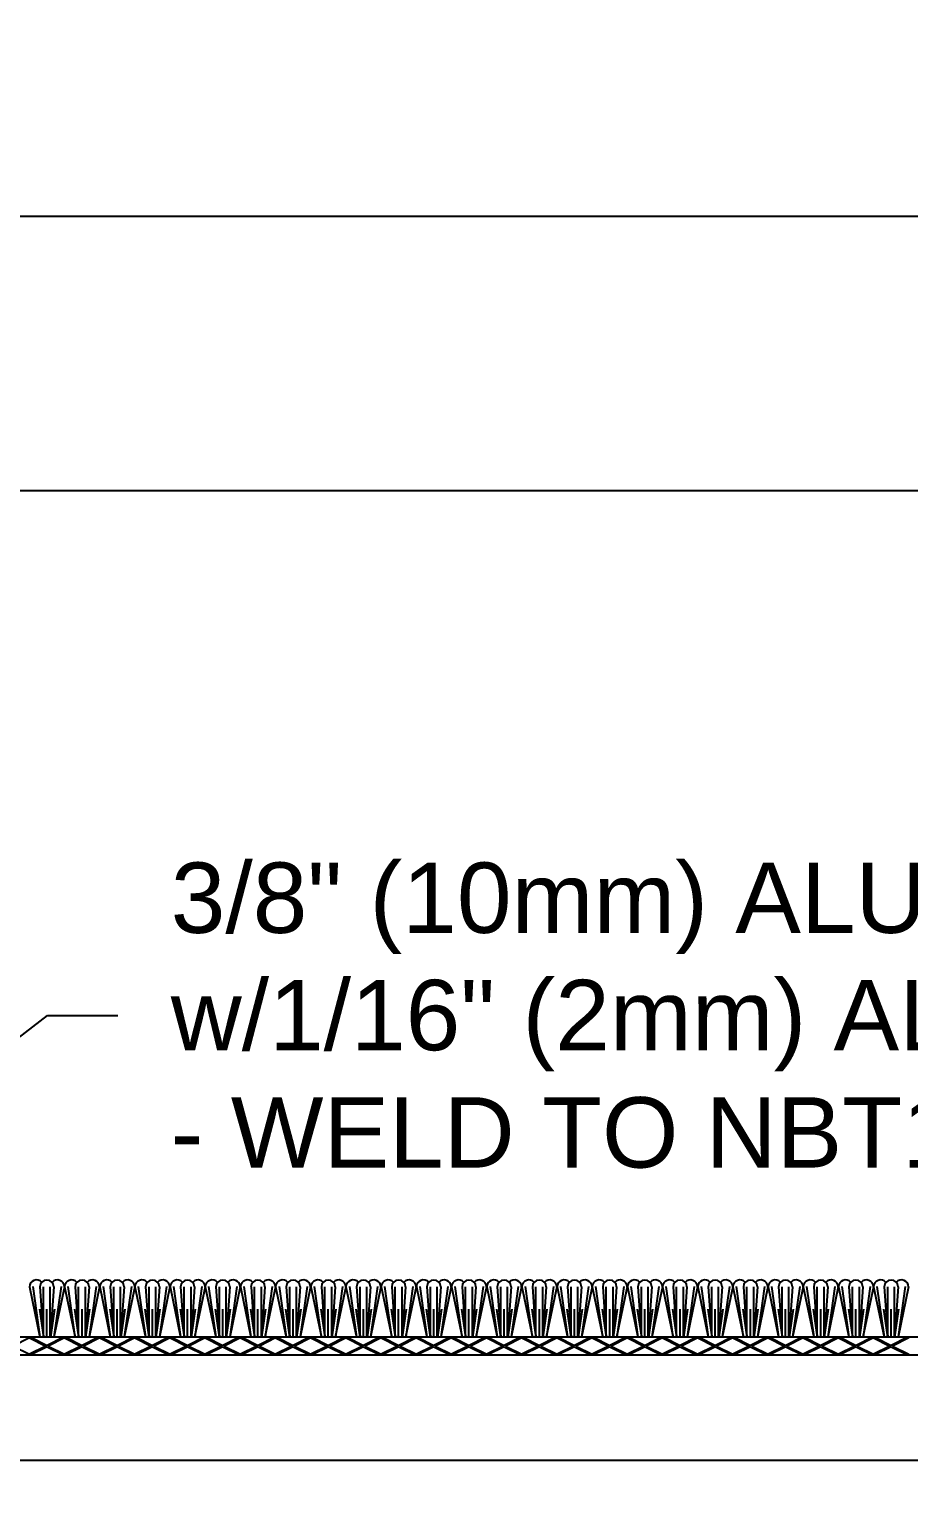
# Model space of a CAD drawing. Header units: inches. Extents: x -6.4 to 63.4, y -1.5 to 12.
# Drawn here: x 2.85 to 5.98, y 3.8 to 9.01 of the extents above; entities that cross this region are included whole.
import ezdxf

# ---------------------------------------------------------------- set-up
doc = ezdxf.new("R2010")
doc.units = ezdxf.units.IN
doc.header["$MEASUREMENT"] = 0
for name, color, linetype in [('Conditions', 1, 'Continuous'), ('Dimensions', 3, 'Continuous'), ('Metals', 7, 'Continuous'), ('Text', 2, 'Continuous')]:
    doc.layers.add(name, color=color, linetype=linetype)
doc.styles.add('ARIAL', font='arial.ttf')
doc.dimstyles.new('Arial', dxfattribs={"dimtxt": 0.25, "dimasz": 0.25, "dimexe": 0.25, "dimexo": 0.25, "dimgap": 0.25, "dimtad": 0, "dimtih": 1, "dimtoh": 1, "dimdec": 4, "dimzin": 0, "dimdsep": 46, "dimlunit": 4, "dimtxsty": 'ARIAL', "dimcen": 0.25, "dimadec": 0, "dimazin": 0, "dimtfac": 1, "dimtdec": 4, "dimtofl": 0, "dimtmove": 0, "dimatfit": 3, "dimfxl": 0, "dimfrac": 2, "dimtolj": 1, "dimtzin": 0, "dimarcsym": 0})

# ---------------------------------------------------------------- blocks, each defined once
blk = doc.blocks.new('*D14')
at = {"layer": 'Defpoints', "color": 0}
for p in [(25.4536, 9.4565), (-1.7458, 4.4823), (25.4536, 4.4823)]:
    blk.add_point(p, dxfattribs=at)
at = {"layer": 'Dimensions', "color": 0, "lineweight": -2}
for p, q in [((-1.7458, 4.7323), (-1.7458, 9.7065)), ((25.4536, 4.7323), (25.4536, 9.7065)), ((-1.4958, 9.4565), (10.9417, 9.4565)), ((25.2036, 9.4565), (12.8873, 9.4565))]:
    blk.add_line(p, q, dxfattribs=at)
at = {"layer": 'Dimensions', "color": 0}
for points in [[(-1.4958, 9.4981), (-1.4958, 9.4148), (-1.7458, 9.4565)], [(25.2036, 9.4981), (25.2036, 9.4148), (25.4536, 9.4565)]]:
    blk.add_solid(points, dxfattribs=at)
at = {"layer": 'Dimensions', "color": 0, "insert": (11.9145, 9.4565), "char_height": 0.25, "attachment_point": 5, "style": 'ARIAL'}
blk.add_mtext('\\A1;2\'-3 3/16"\\P [691mm]', dxfattribs=at)
blk = doc.blocks.new('*D18')
at = {"layer": 'Defpoints', "color": 0}
for p in [(-0.9999, 8.3494), (-0.9999, 4.4773), (24.7077, 4.4773)]:
    blk.add_point(p, dxfattribs=at)
at = {"layer": 'Dimensions', "color": 0, "lineweight": -2}
for p, q in [((-0.9999, 4.7273), (-0.9999, 8.5994)), ((24.7077, 4.7273), (24.7077, 8.5994)), ((-0.7499, 8.3494), (10.8021, 8.3494)), ((24.4577, 8.3494), (12.942, 8.3494))]:
    blk.add_line(p, q, dxfattribs=at)
at = {"layer": 'Dimensions', "color": 0}
for points in [[(-0.7499, 8.391), (-0.7499, 8.3077), (-0.9999, 8.3494)], [(24.4577, 8.391), (24.4577, 8.3077), (24.7077, 8.3494)]]:
    blk.add_solid(points, dxfattribs=at)
at = {"layer": 'Dimensions', "color": 0, "insert": (11.872, 8.3494), "char_height": 0.25, "attachment_point": 5, "style": 'ARIAL'}
blk.add_mtext('\\A1;2\'-1 11/16"\\P [653mm]', dxfattribs=at)
blk = doc.blocks.new('*D21')
at = {"layer": 'Defpoints', "color": 0}
for p in [(23.8539, 7.3752), (-0.1461, 4.4773), (23.8539, 4.4773)]:
    blk.add_point(p, dxfattribs=at)
at = {"layer": 'Dimensions', "color": 0, "lineweight": -2}
for p, q in [((-0.1461, 4.7273), (-0.1461, 7.6252)), ((23.8539, 4.7273), (23.8539, 7.6252)), ((0.1039, 7.3752), (10.9316, 7.3752)), ((23.6039, 7.3752), (12.8646, 7.3752))]:
    blk.add_line(p, q, dxfattribs=at)
at = {"layer": 'Dimensions', "color": 0}
for points in [[(0.1039, 7.4168), (0.1039, 7.3335), (-0.1461, 7.3752)], [(23.6039, 7.4168), (23.6039, 7.3335), (23.8539, 7.3752)]]:
    blk.add_solid(points, dxfattribs=at)
at = {"layer": 'Dimensions', "color": 0, "insert": (11.8981, 7.3752), "char_height": 0.25, "attachment_point": 5, "style": 'ARIAL'}
blk.add_mtext("\\A1;2'\\P [610mm]", dxfattribs=at)
blk = doc.blocks.new('*U35')
for p, q in [((24, 0.0625), (0, 0.0625)), ((3, 0.0603), (2.942, 0.0312)), ((3, 0.0603), (3.058, 0.0312)), ((3.0045, 0.0625), (3.0625, 0.0335)), ((3.1205, 0.0625), (3.0625, 0.0335)), ((3.125, 0.0603), (3.067, 0.0312)), ((3.125, 0.0603), (3.183, 0.0312)), ((3.1295, 0.0625), (3.1875, 0.0335)), ((3.2455, 0.0625), (3.1875, 0.0335)), ((3.25, 0.0603), (3.192, 0.0312)), ((3.25, 0.0603), (3.308, 0.0312)), ((3.2545, 0.0625), (3.3125, 0.0335)), ((3.3705, 0.0625), (3.3125, 0.0335)), ((3.375, 0.0603), (3.317, 0.0312)), ((3.375, 0.0603), (3.433, 0.0312)), ((3.3795, 0.0625), (3.4375, 0.0335)), ((3.4955, 0.0625), (3.4375, 0.0335)), ((3.5, 0.0603), (3.442, 0.0312)), ((3.5, 0.0603), (3.558, 0.0312)), ((3.5045, 0.0625), (3.5625, 0.0335)), ((3.6205, 0.0625), (3.5625, 0.0335)), ((3.625, 0.0603), (3.567, 0.0312)), ((3.625, 0.0603), (3.683, 0.0312)), ((3.6295, 0.0625), (3.6875, 0.0335)), ((3.7455, 0.0625), (3.6875, 0.0335)), ((3.75, 0.0603), (3.692, 0.0312)), ((3.75, 0.0603), (3.808, 0.0312)), ((3.7545, 0.0625), (3.8125, 0.0335)), ((3.8705, 0.0625), (3.8125, 0.0335)), ((3.875, 0.0603), (3.817, 0.0312)), ((3.875, 0.0603), (3.933, 0.0312)), ((3.8795, 0.0625), (3.9375, 0.0335)), ((3.9955, 0.0625), (3.9375, 0.0335)), ((4, 0.0603), (3.942, 0.0312)), ((4, 0.0603), (4.058, 0.0312)), ((4.0045, 0.0625), (4.0625, 0.0335)), ((4.1205, 0.0625), (4.0625, 0.0335)), ((4.125, 0.0603), (4.067, 0.0312)), ((4.125, 0.0603), (4.183, 0.0312)), ((4.1295, 0.0625), (4.1875, 0.0335)), ((4.2455, 0.0625), (4.1875, 0.0335)), ((4.25, 0.0603), (4.192, 0.0312)), ((4.25, 0.0603), (4.308, 0.0312)), ((4.2545, 0.0625), (4.3125, 0.0335)), ((4.3705, 0.0625), (4.3125, 0.0335)), ((4.375, 0.0603), (4.317, 0.0312)), ((4.375, 0.0603), (4.433, 0.0312)), ((4.3795, 0.0625), (4.4375, 0.0335)), ((4.4955, 0.0625), (4.4375, 0.0335)), ((4.5, 0.0603), (4.442, 0.0312)), ((4.5, 0.0603), (4.558, 0.0312)), ((4.5045, 0.0625), (4.5625, 0.0335)), ((4.6205, 0.0625), (4.5625, 0.0335)), ((4.625, 0.0603), (4.567, 0.0312)), ((4.625, 0.0603), (4.683, 0.0312)), ((4.6295, 0.0625), (4.6875, 0.0335)), ((4.7455, 0.0625), (4.6875, 0.0335)), ((4.75, 0.0603), (4.692, 0.0312)), ((4.75, 0.0603), (4.808, 0.0312)), ((4.7545, 0.0625), (4.8125, 0.0335)), ((4.8705, 0.0625), (4.8125, 0.0335)), ((4.875, 0.0603), (4.817, 0.0312)), ((4.875, 0.0603), (4.933, 0.0312)), ((4.8795, 0.0625), (4.9375, 0.0335)), ((4.9955, 0.0625), (4.9375, 0.0335)), ((5, 0.0603), (4.942, 0.0312)), ((5, 0.0603), (5.058, 0.0312)), ((5.0045, 0.0625), (5.0625, 0.0335)), ((5.1205, 0.0625), (5.0625, 0.0335)), ((5.125, 0.0603), (5.067, 0.0312)), ((5.125, 0.0603), (5.183, 0.0312)), ((5.1295, 0.0625), (5.1875, 0.0335)), ((5.2455, 0.0625), (5.1875, 0.0335)), ((5.25, 0.0603), (5.192, 0.0312)), ((5.25, 0.0603), (5.308, 0.0312)), ((5.2545, 0.0625), (5.3125, 0.0335)), ((5.3705, 0.0625), (5.3125, 0.0335)), ((5.375, 0.0603), (5.317, 0.0312)), ((5.375, 0.0603), (5.433, 0.0312)), ((5.3795, 0.0625), (5.4375, 0.0335)), ((5.4955, 0.0625), (5.4375, 0.0335)), ((5.5, 0.0603), (5.442, 0.0312)), ((5.5, 0.0603), (5.558, 0.0312)), ((5.5045, 0.0625), (5.5625, 0.0335)), ((5.6205, 0.0625), (5.5625, 0.0335)), ((5.625, 0.0603), (5.567, 0.0312)), ((5.625, 0.0603), (5.683, 0.0312)), ((5.6295, 0.0625), (5.6875, 0.0335)), ((5.7455, 0.0625), (5.6875, 0.0335)), ((5.75, 0.0603), (5.692, 0.0312)), ((5.75, 0.0603), (5.808, 0.0312)), ((5.7545, 0.0625), (5.8125, 0.0335)), ((5.8705, 0.0625), (5.8125, 0.0335)), ((5.875, 0.0603), (5.817, 0.0312)), ((5.875, 0.0603), (5.933, 0.0312)), ((5.8795, 0.0625), (5.9375, 0.0335)), ((5.9955, 0.0625), (5.9375, 0.0335)), ((6, 0.0603), (5.942, 0.0312)), ((6, 0.0603), (6.058, 0.0312)), ((6.0045, 0.0625), (6.0625, 0.0335)), ((6.1205, 0.0625), (6.0625, 0.0335)), ((6.125, 0.0603), (6.067, 0.0312)), ((0, 0), (24, 0)), ((2.942, 0.0312), (3, 0.0022)), ((3.058, 0.0312), (3, 0.0022)), ((3.0625, 0.029), (3.0045, 0)), ((3.0625, 0.029), (3.1205, 0)), ((3.067, 0.0312), (3.125, 0.0022)), ((3.183, 0.0312), (3.125, 0.0022)), ((3.1875, 0.029), (3.1295, 0)), ((3.1875, 0.029), (3.2455, 0)), ((3.192, 0.0312), (3.25, 0.0022)), ((3.308, 0.0312), (3.25, 0.0022)), ((3.3125, 0.029), (3.2545, 0)), ((3.3125, 0.029), (3.3705, 0)), ((3.317, 0.0312), (3.375, 0.0022)), ((3.433, 0.0312), (3.375, 0.0022)), ((3.4375, 0.029), (3.3795, 0)), ((3.4375, 0.029), (3.4955, 0)), ((3.442, 0.0312), (3.5, 0.0022)), ((3.558, 0.0312), (3.5, 0.0022)), ((3.5625, 0.029), (3.5045, 0)), ((3.5625, 0.029), (3.6205, 0)), ((3.567, 0.0312), (3.625, 0.0022)), ((3.683, 0.0312), (3.625, 0.0022)), ((3.6875, 0.029), (3.6295, 0)), ((3.6875, 0.029), (3.7455, 0)), ((3.692, 0.0312), (3.75, 0.0022)), ((3.808, 0.0312), (3.75, 0.0022)), ((3.8125, 0.029), (3.7545, 0)), ((3.8125, 0.029), (3.8705, 0)), ((3.817, 0.0312), (3.875, 0.0022)), ((3.933, 0.0312), (3.875, 0.0022)), ((3.9375, 0.029), (3.8795, 0)), ((3.9375, 0.029), (3.9955, 0)), ((3.942, 0.0312), (4, 0.0022)), ((4.058, 0.0312), (4, 0.0022)), ((4.0625, 0.029), (4.0045, 0)), ((4.0625, 0.029), (4.1205, 0)), ((4.067, 0.0312), (4.125, 0.0022)), ((4.183, 0.0312), (4.125, 0.0022)), ((4.1875, 0.029), (4.1295, 0)), ((4.1875, 0.029), (4.2455, 0)), ((4.192, 0.0312), (4.25, 0.0022)), ((4.308, 0.0312), (4.25, 0.0022)), ((4.3125, 0.029), (4.2545, 0)), ((4.3125, 0.029), (4.3705, 0)), ((4.317, 0.0312), (4.375, 0.0022)), ((4.433, 0.0312), (4.375, 0.0022)), ((4.4375, 0.029), (4.3795, 0)), ((4.4375, 0.029), (4.4955, 0)), ((4.442, 0.0312), (4.5, 0.0022)), ((4.558, 0.0312), (4.5, 0.0022)), ((4.5625, 0.029), (4.5045, 0)), ((4.5625, 0.029), (4.6205, 0)), ((4.567, 0.0312), (4.625, 0.0022)), ((4.683, 0.0312), (4.625, 0.0022)), ((4.6875, 0.029), (4.6295, 0)), ((4.6875, 0.029), (4.7455, 0)), ((4.692, 0.0312), (4.75, 0.0022)), ((4.808, 0.0312), (4.75, 0.0022)), ((4.8125, 0.029), (4.7545, 0)), ((4.8125, 0.029), (4.8705, 0)), ((4.817, 0.0312), (4.875, 0.0022)), ((4.933, 0.0312), (4.875, 0.0022)), ((4.9375, 0.029), (4.8795, 0)), ((4.9375, 0.029), (4.9955, 0)), ((4.942, 0.0312), (5, 0.0022)), ((5.058, 0.0312), (5, 0.0022)), ((5.0625, 0.029), (5.0045, 0)), ((5.0625, 0.029), (5.1205, 0)), ((5.067, 0.0312), (5.125, 0.0022)), ((5.183, 0.0312), (5.125, 0.0022)), ((5.1875, 0.029), (5.1295, 0)), ((5.1875, 0.029), (5.2455, 0)), ((5.192, 0.0312), (5.25, 0.0022)), ((5.308, 0.0312), (5.25, 0.0022)), ((5.3125, 0.029), (5.2545, 0)), ((5.3125, 0.029), (5.3705, 0)), ((5.317, 0.0312), (5.375, 0.0022)), ((5.433, 0.0312), (5.375, 0.0022)), ((5.4375, 0.029), (5.3795, 0)), ((5.4375, 0.029), (5.4955, 0)), ((5.442, 0.0312), (5.5, 0.0022)), ((5.558, 0.0312), (5.5, 0.0022)), ((5.5625, 0.029), (5.5045, 0)), ((5.5625, 0.029), (5.6205, 0)), ((5.567, 0.0312), (5.625, 0.0022)), ((5.683, 0.0312), (5.625, 0.0022)), ((5.6875, 0.029), (5.6295, 0)), ((5.6875, 0.029), (5.7455, 0)), ((5.692, 0.0312), (5.75, 0.0022)), ((5.808, 0.0312), (5.75, 0.0022)), ((5.8125, 0.029), (5.7545, 0)), ((5.8125, 0.029), (5.8705, 0)), ((5.817, 0.0312), (5.875, 0.0022)), ((5.933, 0.0312), (5.875, 0.0022)), ((5.9375, 0.029), (5.8795, 0)), ((5.9375, 0.029), (5.9955, 0)), ((5.942, 0.0312), (6, 0.0022)), ((6.058, 0.0312), (6, 0.0022)), ((6.0625, 0.029), (6.0045, 0)), ((6.0625, 0.029), (6.1205, 0)), ((6.067, 0.0312), (6.125, 0.0022))]:
    blk.add_line(p, q)
for points in [[(2.9999, 0.2412), (3.0373, 0.0625)], [(3.0119, 0.243), (3.0369, 0.0642)], [(3.0374, 0.2412), (3.0499, 0.0625)], [(3.0499, 0.0625), (3.0499, 0.2412)], [(3.0742, 0.0625), (3.0742, 0.2412)], [(3.0867, 0.2412), (3.0742, 0.0625)], [(3.1242, 0.2412), (3.0868, 0.0625)], [(3.1122, 0.243), (3.0872, 0.0642)], [(3.1249, 0.2412), (3.1623, 0.0625)], [(3.1369, 0.243), (3.1619, 0.0642)], [(3.1624, 0.2412), (3.1749, 0.0625)], [(3.1749, 0.0625), (3.1749, 0.2412)], [(3.1992, 0.0625), (3.1992, 0.2412)], [(3.2117, 0.2412), (3.1992, 0.0625)], [(3.2492, 0.2412), (3.2118, 0.0625)], [(3.2372, 0.243), (3.2122, 0.0642)], [(3.2499, 0.2412), (3.2873, 0.0625)], [(3.2619, 0.243), (3.2869, 0.0642)], [(3.2874, 0.2412), (3.2999, 0.0625)], [(3.2999, 0.0625), (3.2999, 0.2412)], [(3.3242, 0.0625), (3.3242, 0.2412)], [(3.3367, 0.2412), (3.3242, 0.0625)], [(3.3742, 0.2412), (3.3368, 0.0625)], [(3.3622, 0.243), (3.3372, 0.0642)], [(3.3749, 0.2412), (3.4123, 0.0625)], [(3.3869, 0.243), (3.4119, 0.0642)], [(3.4124, 0.2412), (3.4249, 0.0625)], [(3.4249, 0.0625), (3.4249, 0.2412)], [(3.4492, 0.0625), (3.4492, 0.2412)], [(3.4617, 0.2412), (3.4492, 0.0625)], [(3.4992, 0.2412), (3.4618, 0.0625)], [(3.4872, 0.243), (3.4622, 0.0642)], [(3.4999, 0.2412), (3.5373, 0.0625)], [(3.5119, 0.243), (3.5369, 0.0642)], [(3.5374, 0.2412), (3.5499, 0.0625)], [(3.5499, 0.0625), (3.5499, 0.2412)], [(3.5742, 0.0625), (3.5742, 0.2412)], [(3.5867, 0.2412), (3.5742, 0.0625)], [(3.6242, 0.2412), (3.5868, 0.0625)], [(3.6122, 0.243), (3.5872, 0.0642)], [(3.6249, 0.2412), (3.6623, 0.0625)], [(3.6369, 0.243), (3.6619, 0.0642)], [(3.6624, 0.2412), (3.6749, 0.0625)], [(3.6749, 0.0625), (3.6749, 0.2412)], [(3.6992, 0.0625), (3.6992, 0.2412)], [(3.7117, 0.2412), (3.6992, 0.0625)], [(3.7492, 0.2412), (3.7118, 0.0625)], [(3.7372, 0.243), (3.7122, 0.0642)], [(3.7499, 0.2412), (3.7873, 0.0625)], [(3.7619, 0.243), (3.7869, 0.0642)], [(3.7874, 0.2412), (3.7999, 0.0625)], [(3.7999, 0.0625), (3.7999, 0.2412)], [(3.8242, 0.0625), (3.8242, 0.2412)], [(3.8367, 0.2412), (3.8242, 0.0625)], [(3.8742, 0.2412), (3.8368, 0.0625)], [(3.8622, 0.243), (3.8372, 0.0642)], [(3.8749, 0.2412), (3.9123, 0.0625)], [(3.8869, 0.243), (3.9119, 0.0642)], [(3.9124, 0.2412), (3.9249, 0.0625)], [(3.9249, 0.0625), (3.9249, 0.2412)], [(3.9492, 0.0625), (3.9492, 0.2412)], [(3.9617, 0.2412), (3.9492, 0.0625)], [(3.9992, 0.2412), (3.9618, 0.0625)], [(3.9872, 0.243), (3.9622, 0.0642)], [(3.9999, 0.2412), (4.0373, 0.0625)], [(4.0119, 0.243), (4.0369, 0.0642)], [(4.0374, 0.2412), (4.0499, 0.0625)], [(4.0499, 0.0625), (4.0499, 0.2412)], [(4.0742, 0.0625), (4.0742, 0.2412)], [(4.0867, 0.2412), (4.0742, 0.0625)], [(4.1242, 0.2412), (4.0868, 0.0625)], [(4.1122, 0.243), (4.0872, 0.0642)], [(4.1249, 0.2412), (4.1623, 0.0625)], [(4.1369, 0.243), (4.1619, 0.0642)], [(4.1624, 0.2412), (4.1749, 0.0625)], [(4.1749, 0.0625), (4.1749, 0.2412)], [(4.1992, 0.0625), (4.1992, 0.2412)], [(4.2117, 0.2412), (4.1992, 0.0625)], [(4.2492, 0.2412), (4.2118, 0.0625)], [(4.2372, 0.243), (4.2122, 0.0642)], [(4.2499, 0.2412), (4.2873, 0.0625)], [(4.2619, 0.243), (4.2869, 0.0642)], [(4.2874, 0.2412), (4.2999, 0.0625)], [(4.2999, 0.0625), (4.2999, 0.2412)], [(4.3242, 0.0625), (4.3242, 0.2412)], [(4.3367, 0.2412), (4.3242, 0.0625)], [(4.3742, 0.2412), (4.3368, 0.0625)], [(4.3622, 0.243), (4.3372, 0.0642)], [(4.3749, 0.2412), (4.4123, 0.0625)], [(4.3869, 0.243), (4.4119, 0.0642)], [(4.4124, 0.2412), (4.4249, 0.0625)], [(4.4249, 0.0625), (4.4249, 0.2412)], [(4.4492, 0.0625), (4.4492, 0.2412)], [(4.4617, 0.2412), (4.4492, 0.0625)], [(4.4992, 0.2412), (4.4618, 0.0625)], [(4.4872, 0.243), (4.4622, 0.0642)], [(4.4999, 0.2412), (4.5373, 0.0625)], [(4.5119, 0.243), (4.5369, 0.0642)], [(4.5374, 0.2412), (4.5499, 0.0625)], [(4.5499, 0.0625), (4.5499, 0.2412)], [(4.5742, 0.0625), (4.5742, 0.2412)], [(4.5867, 0.2412), (4.5742, 0.0625)], [(4.6242, 0.2412), (4.5868, 0.0625)], [(4.6122, 0.243), (4.5872, 0.0642)], [(4.6249, 0.2412), (4.6623, 0.0625)], [(4.6369, 0.243), (4.6619, 0.0642)], [(4.6624, 0.2412), (4.6749, 0.0625)], [(4.6749, 0.0625), (4.6749, 0.2412)], [(4.6992, 0.0625), (4.6992, 0.2412)], [(4.7117, 0.2412), (4.6992, 0.0625)], [(4.7492, 0.2412), (4.7118, 0.0625)], [(4.7372, 0.243), (4.7122, 0.0642)], [(4.7499, 0.2412), (4.7873, 0.0625)], [(4.7619, 0.243), (4.7869, 0.0642)], [(4.7874, 0.2412), (4.7999, 0.0625)], [(4.7999, 0.0625), (4.7999, 0.2412)], [(4.8242, 0.0625), (4.8242, 0.2412)], [(4.8367, 0.2412), (4.8242, 0.0625)], [(4.8742, 0.2412), (4.8368, 0.0625)], [(4.8622, 0.243), (4.8372, 0.0642)], [(4.8749, 0.2412), (4.9123, 0.0625)], [(4.8869, 0.243), (4.9119, 0.0642)], [(4.9124, 0.2412), (4.9249, 0.0625)], [(4.9249, 0.0625), (4.9249, 0.2412)], [(4.9492, 0.0625), (4.9492, 0.2412)], [(4.9617, 0.2412), (4.9492, 0.0625)], [(4.9992, 0.2412), (4.9618, 0.0625)], [(4.9872, 0.243), (4.9622, 0.0642)], [(4.9999, 0.2412), (5.0373, 0.0625)], [(5.0119, 0.243), (5.0369, 0.0642)], [(5.0374, 0.2412), (5.0499, 0.0625)], [(5.0499, 0.0625), (5.0499, 0.2412)], [(5.0742, 0.0625), (5.0742, 0.2412)], [(5.0867, 0.2412), (5.0742, 0.0625)], [(5.1242, 0.2412), (5.0868, 0.0625)], [(5.1122, 0.243), (5.0872, 0.0642)], [(5.1249, 0.2412), (5.1623, 0.0625)], [(5.1369, 0.243), (5.1619, 0.0642)], [(5.1624, 0.2412), (5.1749, 0.0625)], [(5.1749, 0.0625), (5.1749, 0.2412)], [(5.1992, 0.0625), (5.1992, 0.2412)], [(5.2117, 0.2412), (5.1992, 0.0625)], [(5.2492, 0.2412), (5.2118, 0.0625)], [(5.2372, 0.243), (5.2122, 0.0642)], [(5.2499, 0.2412), (5.2873, 0.0625)], [(5.2619, 0.243), (5.2869, 0.0642)], [(5.2874, 0.2412), (5.2999, 0.0625)], [(5.2999, 0.0625), (5.2999, 0.2412)], [(5.3242, 0.0625), (5.3242, 0.2412)], [(5.3367, 0.2412), (5.3242, 0.0625)], [(5.3742, 0.2412), (5.3368, 0.0625)], [(5.3622, 0.243), (5.3372, 0.0642)], [(5.3749, 0.2412), (5.4123, 0.0625)], [(5.3869, 0.243), (5.4119, 0.0642)], [(5.4124, 0.2412), (5.4249, 0.0625)], [(5.4249, 0.0625), (5.4249, 0.2412)], [(5.4492, 0.0625), (5.4492, 0.2412)], [(5.4617, 0.2412), (5.4492, 0.0625)], [(5.4992, 0.2412), (5.4618, 0.0625)], [(5.4872, 0.243), (5.4622, 0.0642)], [(5.4999, 0.2412), (5.5373, 0.0625)], [(5.5119, 0.243), (5.5369, 0.0642)], [(5.5374, 0.2412), (5.5499, 0.0625)], [(5.5499, 0.0625), (5.5499, 0.2412)], [(5.5742, 0.0625), (5.5742, 0.2412)], [(5.5867, 0.2412), (5.5742, 0.0625)], [(5.6242, 0.2412), (5.5868, 0.0625)], [(5.6122, 0.243), (5.5872, 0.0642)], [(5.6249, 0.2412), (5.6623, 0.0625)], [(5.6369, 0.243), (5.6619, 0.0642)], [(5.6624, 0.2412), (5.6749, 0.0625)], [(5.6749, 0.0625), (5.6749, 0.2412)], [(5.6992, 0.0625), (5.6992, 0.2412)], [(5.7117, 0.2412), (5.6992, 0.0625)], [(5.7492, 0.2412), (5.7118, 0.0625)], [(5.7372, 0.243), (5.7122, 0.0642)], [(5.7499, 0.2412), (5.7873, 0.0625)], [(5.7619, 0.243), (5.7869, 0.0642)], [(5.7874, 0.2412), (5.7999, 0.0625)], [(5.7999, 0.0625), (5.7999, 0.2412)], [(5.8242, 0.0625), (5.8242, 0.2412)], [(5.8367, 0.2412), (5.8242, 0.0625)], [(5.8742, 0.2412), (5.8368, 0.0625)], [(5.8622, 0.243), (5.8372, 0.0642)], [(5.8749, 0.2412), (5.9123, 0.0625)], [(5.8869, 0.243), (5.9119, 0.0642)], [(5.9124, 0.2412), (5.9249, 0.0625)], [(5.9249, 0.0625), (5.9249, 0.2412)], [(5.9492, 0.0625), (5.9492, 0.2412)], [(5.9617, 0.2412), (5.9492, 0.0625)], [(5.9992, 0.2412), (5.9618, 0.0625)], [(5.9872, 0.243), (5.9622, 0.0642)], [(5.9999, 0.2412), (6.0373, 0.0625)], [(6.0119, 0.243), (6.0369, 0.0642)], [(6.0374, 0.2412), (6.0499, 0.0625)], [(6.0499, 0.0625), (6.0499, 0.2412)], [(6.0742, 0.0625), (6.0742, 0.2412)], [(6.0867, 0.2412), (6.0742, 0.0625)], [(6.1242, 0.2412), (6.0868, 0.0625)], [(6.1122, 0.243), (6.0872, 0.0642)], [(3.0352, 0.1625), (3.0495, 0.0625)], [(3.062, 0.0625), (3.062, 0.1625)], [(3.0889, 0.1625), (3.0746, 0.0625)], [(3.1602, 0.1625), (3.1745, 0.0625)], [(3.187, 0.0625), (3.187, 0.1625)], [(3.2139, 0.1625), (3.1996, 0.0625)], [(3.2852, 0.1625), (3.2995, 0.0625)], [(3.312, 0.0625), (3.312, 0.1625)], [(3.3389, 0.1625), (3.3246, 0.0625)], [(3.4102, 0.1625), (3.4245, 0.0625)], [(3.437, 0.0625), (3.437, 0.1625)], [(3.4639, 0.1625), (3.4496, 0.0625)], [(3.5352, 0.1625), (3.5495, 0.0625)], [(3.562, 0.0625), (3.562, 0.1625)], [(3.5889, 0.1625), (3.5746, 0.0625)], [(3.6602, 0.1625), (3.6745, 0.0625)], [(3.687, 0.0625), (3.687, 0.1625)], [(3.7139, 0.1625), (3.6996, 0.0625)], [(3.7852, 0.1625), (3.7995, 0.0625)], [(3.812, 0.0625), (3.812, 0.1625)], [(3.8389, 0.1625), (3.8246, 0.0625)], [(3.9102, 0.1625), (3.9245, 0.0625)], [(3.937, 0.0625), (3.937, 0.1625)], [(3.9639, 0.1625), (3.9496, 0.0625)], [(4.0352, 0.1625), (4.0495, 0.0625)], [(4.062, 0.0625), (4.062, 0.1625)], [(4.0889, 0.1625), (4.0746, 0.0625)], [(4.1602, 0.1625), (4.1745, 0.0625)], [(4.187, 0.0625), (4.187, 0.1625)], [(4.2139, 0.1625), (4.1996, 0.0625)], [(4.2852, 0.1625), (4.2995, 0.0625)], [(4.312, 0.0625), (4.312, 0.1625)], [(4.3389, 0.1625), (4.3246, 0.0625)], [(4.4102, 0.1625), (4.4245, 0.0625)], [(4.437, 0.0625), (4.437, 0.1625)], [(4.4639, 0.1625), (4.4496, 0.0625)], [(4.5352, 0.1625), (4.5495, 0.0625)], [(4.562, 0.0625), (4.562, 0.1625)], [(4.5889, 0.1625), (4.5746, 0.0625)], [(4.6602, 0.1625), (4.6745, 0.0625)], [(4.687, 0.0625), (4.687, 0.1625)], [(4.7139, 0.1625), (4.6996, 0.0625)], [(4.7852, 0.1625), (4.7995, 0.0625)], [(4.812, 0.0625), (4.812, 0.1625)], [(4.8389, 0.1625), (4.8246, 0.0625)], [(4.9102, 0.1625), (4.9245, 0.0625)], [(4.937, 0.0625), (4.937, 0.1625)], [(4.9639, 0.1625), (4.9496, 0.0625)], [(5.0352, 0.1625), (5.0495, 0.0625)], [(5.062, 0.0625), (5.062, 0.1625)], [(5.0889, 0.1625), (5.0746, 0.0625)], [(5.1602, 0.1625), (5.1745, 0.0625)], [(5.187, 0.0625), (5.187, 0.1625)], [(5.2139, 0.1625), (5.1996, 0.0625)], [(5.2852, 0.1625), (5.2995, 0.0625)], [(5.312, 0.0625), (5.312, 0.1625)], [(5.3389, 0.1625), (5.3246, 0.0625)], [(5.4102, 0.1625), (5.4245, 0.0625)], [(5.437, 0.0625), (5.437, 0.1625)], [(5.4639, 0.1625), (5.4496, 0.0625)], [(5.5352, 0.1625), (5.5495, 0.0625)], [(5.562, 0.0625), (5.562, 0.1625)], [(5.5889, 0.1625), (5.5746, 0.0625)], [(5.6602, 0.1625), (5.6745, 0.0625)], [(5.687, 0.0625), (5.687, 0.1625)], [(5.7139, 0.1625), (5.6996, 0.0625)], [(5.7852, 0.1625), (5.7995, 0.0625)], [(5.812, 0.0625), (5.812, 0.1625)], [(5.8389, 0.1625), (5.8246, 0.0625)], [(5.9102, 0.1625), (5.9245, 0.0625)], [(5.937, 0.0625), (5.937, 0.1625)], [(5.9639, 0.1625), (5.9496, 0.0625)], [(6.0352, 0.1625), (6.0495, 0.0625)], [(6.062, 0.0625), (6.062, 0.1625)], [(6.0889, 0.1625), (6.0746, 0.0625)]]:
    blk.add_lwpolyline(points)
for centre, radius, start, end in [((3.0249, 0.2412), 0.025, 41.211, 180), ((3.062, 0.2412), 0.0247, 0, 180), ((3.0992, 0.2412), 0.025, 0, 138.789), ((3.1499, 0.2412), 0.025, 41.211, 180), ((3.187, 0.2412), 0.0247, 0, 180), ((3.2242, 0.2412), 0.025, 0, 138.789), ((3.2749, 0.2412), 0.025, 41.211, 180), ((3.312, 0.2412), 0.0247, 0, 180), ((3.3492, 0.2412), 0.025, 0, 138.789), ((3.3999, 0.2412), 0.025, 41.211, 180), ((3.437, 0.2412), 0.0247, 0, 180), ((3.4742, 0.2412), 0.025, 0, 138.789), ((3.5249, 0.2412), 0.025, 41.211, 180), ((3.562, 0.2412), 0.0247, 0, 180), ((3.5992, 0.2412), 0.025, 0, 138.789), ((3.6499, 0.2412), 0.025, 41.211, 180), ((3.687, 0.2412), 0.0247, 0, 180), ((3.7242, 0.2412), 0.025, 0, 138.789), ((3.7749, 0.2412), 0.025, 41.211, 180), ((3.812, 0.2412), 0.0247, 0, 180), ((3.8492, 0.2412), 0.025, 0, 138.789), ((3.8999, 0.2412), 0.025, 41.211, 180), ((3.937, 0.2412), 0.0247, 0, 180), ((3.9742, 0.2412), 0.025, 0, 138.789), ((4.0249, 0.2412), 0.025, 41.211, 180), ((4.062, 0.2412), 0.0247, 0, 180), ((4.0992, 0.2412), 0.025, 0, 138.789), ((4.1499, 0.2412), 0.025, 41.211, 180), ((4.187, 0.2412), 0.0247, 0, 180), ((4.2242, 0.2412), 0.025, 0, 138.789), ((4.2749, 0.2412), 0.025, 41.211, 180), ((4.312, 0.2412), 0.0247, 0, 180), ((4.3492, 0.2412), 0.025, 0, 138.789), ((4.3999, 0.2412), 0.025, 41.211, 180), ((4.437, 0.2412), 0.0247, 0, 180), ((4.4742, 0.2412), 0.025, 0, 138.789), ((4.5249, 0.2412), 0.025, 41.211, 180), ((4.562, 0.2412), 0.0247, 0, 180), ((4.5992, 0.2412), 0.025, 0, 138.789), ((4.6499, 0.2412), 0.025, 41.211, 180), ((4.687, 0.2412), 0.0247, 0, 180), ((4.7242, 0.2412), 0.025, 0, 138.789), ((4.7749, 0.2412), 0.025, 41.211, 180), ((4.812, 0.2412), 0.0247, 0, 180), ((4.8492, 0.2412), 0.025, 0, 138.789), ((4.8999, 0.2412), 0.025, 41.211, 180), ((4.937, 0.2412), 0.0247, 0, 180), ((4.9742, 0.2412), 0.025, 0, 138.789), ((5.0249, 0.2412), 0.025, 41.211, 180), ((5.062, 0.2412), 0.0247, 0, 180), ((5.0992, 0.2412), 0.025, 0, 138.789), ((5.1499, 0.2412), 0.025, 41.211, 180), ((5.187, 0.2412), 0.0247, 0, 180), ((5.2242, 0.2412), 0.025, 0, 138.789), ((5.2749, 0.2412), 0.025, 41.211, 180), ((5.312, 0.2412), 0.0247, 0, 180), ((5.3492, 0.2412), 0.025, 0, 138.789), ((5.3999, 0.2412), 0.025, 41.211, 180), ((5.437, 0.2412), 0.0247, 0, 180), ((5.4742, 0.2412), 0.025, 0, 138.789), ((5.5249, 0.2412), 0.025, 41.211, 180), ((5.562, 0.2412), 0.0247, 0, 180), ((5.5992, 0.2412), 0.025, 0, 138.789), ((5.6499, 0.2412), 0.025, 41.211, 180), ((5.687, 0.2412), 0.0247, 0, 180), ((5.7242, 0.2412), 0.025, 0, 138.789), ((5.7749, 0.2412), 0.025, 41.211, 180), ((5.812, 0.2412), 0.0247, 0, 180), ((5.8492, 0.2412), 0.025, 0, 138.789), ((5.8999, 0.2412), 0.025, 41.211, 180), ((5.937, 0.2412), 0.0247, 0, 180), ((5.9742, 0.2412), 0.025, 0, 138.789), ((6.0249, 0.2412), 0.025, 41.211, 180), ((6.062, 0.2412), 0.0247, 0, 180), ((6.0992, 0.2412), 0.025, 0, 138.789)]:
    blk.add_arc(centre, radius, start, end)

msp = doc.modelspace()

# ---------------------------------------------------------------- hatches: boundary and pattern name
at = {"layer": 'Conditions'}
h = msp.add_hatch(dxfattribs=at)
h.set_pattern_fill('AR-CONC', color=256, scale=0.25, style=0)
h.paths.add_polyline_path([(5.85386, 3.60733, 0.4142136), (5.84387, 3.61733), (5.10223, 3.61733), (5.08708, 3.60133), (5.08708, 3.52937), (5.08059, 3.49865, 0.1329555), (5.08195, 3.47439), (5.10358, 3.46273), (5.07958, 3.44981), (5.07958, 3.41812), (5.09261, 3.4111), (5.07958, 3.40579), (5.07958, 3.3741), (5.10358, 3.36117), (4.93108, 3.31039), (4.95509, 3.32332), (4.95509, 3.35501), (4.94206, 3.36202), (4.95509, 3.36734), (4.95509, 3.39903), (4.93108, 3.41195), (4.95509, 3.42488), (4.95508, 3.45657), (4.94074, 3.46429), (4.94961, 3.46714, 0.2612245), (4.95297, 3.5125, -0.0696153), (4.94859, 3.52462), (4.96003, 3.47049), (5.08298, 3.50995), (5.08608, 3.52462, 0.0521265), (5.08708, 3.53423), (5.08708, 3.60133), (4.94758, 3.60133), (4.94758, 3.53423, 0.128787), (4.94969, 3.51076, -0.0696153), (4.95408, 3.49865), (4.94758, 3.52937), (4.94758, 3.60133), (4.93244, 3.61733), (0.1266, 3.61733), (0.11145, 3.60133), (0.11145, 3.52937), (0.10496, 3.49865, 0.1329555), (0.10632, 3.47439), (0.12795, 3.46273), (0.10395, 3.44981), (0.10395, 3.41812), (0.11698, 3.4111), (0.10395, 3.40579), (0.10395, 3.3741), (0.12795, 3.36117), (-0.04455, 3.31039), (-0.02053, 3.32332), (-0.02054, 3.35501), (-0.03357, 3.36202), (-0.02054, 3.36734), (-0.02054, 3.39903), (-0.04455, 3.41195), (-0.02054, 3.42488), (-0.02054, 3.45657), (-0.03489, 3.46429), (-0.02602, 3.46714, 0.2612245), (-0.02265, 3.5125, -0.0696153), (-0.02704, 3.52462), (-0.0156, 3.47049), (0.10735, 3.50995), (0.11045, 3.52462, 0.0521265), (0.11145, 3.53423), (0.11145, 3.60133), (-0.02805, 3.60133), (-0.02805, 3.53423, 0.128787), (-0.02594, 3.51076, -0.0696153), (-0.02155, 3.49865), (-0.02805, 3.52937), (-0.02805, 3.60133), (-0.04319, 3.61733), (-2.17053, 3.61733, 0.2789782), (-2.18121, 3.57039), (-2.15958, 3.55873), (-2.18358, 3.54581), (-2.18358, 3.51412), (-2.17055, 3.5071), (-2.18358, 3.50179), (-2.18358, 3.4701), (-2.15958, 3.45717), (-2.18358, 3.44425), (-2.18358, 3.41255), (-2.17055, 3.40554), (-2.18358, 3.40023), (-2.18358, 3.36853), (-2.15958, 3.35561), (-2.18358, 3.34269), (-2.18358, 3.31099), (-2.17055, 3.30398), (-2.18358, 3.29867), (-2.18358, 3.26697), (-2.15958, 3.25405), (-2.18358, 3.24112), (-2.18358, 3.20943), (-2.17055, 3.20242), (-2.18358, 3.1971), (-2.18358, 3.16541), (-2.15958, 3.15248), (-2.18358, 3.13956), (-2.18358, 3.10787), (-2.17055, 3.10085), (-2.18358, 3.09554), (-2.18358, 3.06385), (-2.15958, 3.05092), (-2.18358, 3.038), (-2.18358, 3.0063), (-2.17055, 2.99929), (-2.18358, 2.99398), (-2.18358, 2.96228), (-2.15958, 2.94936), (-2.18358, 2.93644), (-2.18358, 2.90474), (-2.17055, 2.89773), (-2.18358, 2.89242), (-2.18358, 2.86072), (-2.15958, 2.8478), (-2.18358, 2.83487), (-2.18358, 2.80318), (-2.17055, 2.79617), (-2.18358, 2.79085), (-2.18358, 2.75916), (-2.15958, 2.74623), (-2.18358, 2.73331), (-2.18358, 2.70943), (-2.17055, 2.70242), (-2.18358, 2.6971), (-2.18358, 2.66541), (-2.15958, 2.65248), (-2.18358, 2.63956), (-2.18358, 2.60787), (-2.17055, 2.60085), (-2.18358, 2.59554), (-2.18358, 2.56385), (-2.15958, 2.55092), (-2.18358, 2.538), (-2.18358, 2.5063), (-2.17055, 2.49929), (-2.18358, 2.49398), (-2.18358, 2.46228), (-2.15958, 2.44936), (-2.18358, 2.43644), (-2.18358, 2.40474), (-2.17055, 2.39773), (-2.18358, 2.39242), (-2.18358, 2.36072), (-2.15958, 2.3478), (-2.18358, 2.33487), (-2.18358, 2.30318), (-2.17055, 2.29617), (-2.18358, 2.29085), (-2.18358, 2.25916), (-2.15958, 2.24623), (-2.18358, 2.23331), (-2.18358, 2.20162), (-2.16924, 2.1939), (-2.18358, 2.18929), (-2.18358, 2.14876), (-2.2356, 2.00024, -0.709275), (-2.25547, 1.99858), (-2.30808, 2.14876), (-2.30808, 2.18253), (-2.33208, 2.19545), (-2.30808, 2.20838), (-2.30808, 2.24007), (-2.3211, 2.24709), (-2.30808, 2.2524), (-2.30808, 2.28409), (-2.33208, 2.29702), (-2.30808, 2.30994), (-2.30808, 2.34163), (-2.3211, 2.34865), (-2.30808, 2.35396), (-2.30808, 2.38565), (-2.33208, 2.39858), (-2.30808, 2.4115), (-2.30808, 2.4432), (-2.3211, 2.45021), (-2.30808, 2.45552), (-2.30808, 2.48722), (-2.33208, 2.50014), (-2.30808, 2.51307), (-2.30808, 2.54476), (-2.3211, 2.55177), (-2.30808, 2.55709), (-2.30808, 2.58878), (-2.33208, 2.6017), (-2.30808, 2.61463), (-2.30808, 2.64632), (-2.3211, 2.65334), (-2.30808, 2.65865), (-2.30808, 2.68253), (-2.33208, 2.69545), (-2.30808, 2.70838), (-2.30808, 2.74007), (-2.3211, 2.74709), (-2.30808, 2.7524), (-2.30808, 2.78409), (-2.33208, 2.79702), (-2.30808, 2.80994), (-2.30808, 2.84163), (-2.3211, 2.84865), (-2.30808, 2.85396), (-2.30808, 2.88565), (-2.33208, 2.89858), (-2.30808, 2.9115), (-2.30808, 2.9432), (-2.3211, 2.95021), (-2.30808, 2.95552), (-2.30808, 2.98722), (-2.33208, 3.00014), (-2.30808, 3.01307), (-2.30808, 3.04476), (-2.3211, 3.05177), (-2.30808, 3.05709), (-2.30808, 3.08878), (-2.33208, 3.1017), (-2.30808, 3.11463), (-2.30808, 3.14632), (-2.3211, 3.15334), (-2.30808, 3.15865), (-2.30808, 3.19034), (-2.33208, 3.20327), (-2.30808, 3.21619), (-2.30808, 3.24788), (-2.3211, 3.2549), (-2.30808, 3.26021), (-2.30808, 3.2919), (-2.33208, 3.30483), (-2.30808, 3.31775), (-2.30808, 3.34945), (-2.3211, 3.35646), (-2.30808, 3.36177), (-2.30808, 3.39347), (-2.33208, 3.40639), (-2.30808, 3.41932), (-2.30808, 3.45101), (-2.3211, 3.45802), (-2.30808, 3.46334), (-2.30808, 3.49503), (-2.33208, 3.50795), (-2.30808, 3.52088), (-2.30808, 3.55257), (-2.32242, 3.56029), (-2.31355, 3.56314, 0.3252893), (-2.32113, 3.61733), (-2.89583, 3.61733), (-2.89583, 4.30483), (-4.74579, 4.30483), (-4.74579, 0), (5.85386, 0)])
h.paths.add_polyline_path([(4.93108, 2.59945), (4.95515, 2.61241), (4.95515, 2.64409), (4.95509, 2.64407), (4.94206, 2.65108), (4.95515, 2.65642), (4.95514, 2.68806), (4.93108, 2.70102), (4.95514, 2.71397), (4.95514, 2.74565), (4.95509, 2.74563), (4.94206, 2.75265), (4.95514, 2.75798), (4.95514, 2.78963), (4.93108, 2.80258), (4.95513, 2.81553), (4.95513, 2.84721), (4.95509, 2.8472), (4.94206, 2.85421), (4.95513, 2.85954), (4.95513, 2.8912), (4.93108, 2.90414), (4.95513, 2.91709), (4.95512, 2.94877), (4.95509, 2.94876), (4.94206, 2.95577), (4.95512, 2.9611), (4.95512, 2.99276), (4.93108, 3.0057), (4.95512, 3.01865), (4.95512, 3.05033), (4.95509, 3.05032), (4.94206, 3.05733), (4.95511, 3.06266), (4.95511, 3.09433), (4.93108, 3.10727), (4.95511, 3.1202), (4.95511, 3.15189), (4.95509, 3.15188), (4.94206, 3.1589), (4.95511, 3.16422), (4.9551, 3.1959), (4.93108, 3.20883), (4.9551, 3.22176), (4.9551, 3.25345), (4.95509, 3.25345), (4.94206, 3.26046), (4.9551, 3.26578), (4.9551, 3.29747), (5.07958, 3.34825), (5.07958, 3.31655), (5.09261, 3.30954), (5.07958, 3.30423), (5.07958, 3.27253), (5.10358, 3.25961), (5.07958, 3.24669), (5.07958, 3.21499), (5.09261, 3.20798), (5.07958, 3.20267), (5.07958, 3.17097), (5.10358, 3.15805), (5.07958, 3.14512), (5.07958, 3.11343), (5.09261, 3.10642), (5.07958, 3.1011), (5.07958, 3.06941), (5.10358, 3.05648), (5.07958, 3.04356), (5.07958, 3.01187), (5.09261, 3.00485), (5.07958, 2.99954), (5.07958, 2.96785), (5.10358, 2.95492), (5.07958, 2.942), (5.07958, 2.9103), (5.09261, 2.90329), (5.07958, 2.89798), (5.07958, 2.86628), (5.10358, 2.85336), (5.07958, 2.84044), (5.07958, 2.80874), (5.09261, 2.80173), (5.07958, 2.79642), (5.07958, 2.76472), (5.10358, 2.7518), (5.07958, 2.73887), (5.07958, 2.70718), (5.09261, 2.70017), (5.07958, 2.69485), (5.07958, 2.66316), (5.10358, 2.65023), (5.07958, 2.63731), (5.07958, 2.5993), (5.09261, 2.59229), (5.07958, 2.58697), (5.07958, 2.55528), (5.10358, 2.54235), (5.07958, 2.52943), (5.07958, 2.48917), (5.09261, 2.48216), (5.07958, 2.47684), (5.07958, 2.44515), (5.10358, 2.43223), (5.07958, 2.4193), (5.07958, 2.38354), (5.09261, 2.37653), (5.07958, 2.37121), (5.07958, 2.33952), (5.10358, 2.32659), (5.07958, 2.31367), (5.07958, 2.28128), (5.09261, 2.27426), (5.07958, 2.26895), (5.07958, 2.23726), (5.10358, 2.22433), (5.07958, 2.21141), (5.07958, 2.17902), (5.09261, 2.172), (5.07958, 2.16669), (5.07958, 2.135), (5.10358, 2.12207), (5.07958, 2.10915), (5.07958, 2.07745), (5.09392, 2.06973), (5.07958, 2.06513), (5.07958, 2.0537), (5.02756, 1.90519, -0.709275), (5.00769, 1.90352), (4.95307, 2.05945), (4.93108, 2.07129), (4.95519, 2.08427), (4.95519, 2.11595), (4.95509, 2.11591), (4.94206, 2.12292), (4.95519, 2.12827), (4.95518, 2.16058), (4.93108, 2.17355), (4.95518, 2.18653), (4.95518, 2.21821), (4.95509, 2.21817), (4.94206, 2.22518), (4.95518, 2.23053), (4.95518, 2.26284), (4.93108, 2.27581), (4.95517, 2.28879), (4.95517, 2.32046), (4.95509, 2.32043), (4.94206, 2.32744), (4.95517, 2.33279), (4.95517, 2.36848), (4.93108, 2.38145), (4.95517, 2.39441), (4.95516, 2.42609), (4.95509, 2.42606), (4.94206, 2.43308), (4.95516, 2.43842), (4.95516, 2.47861), (4.93108, 2.49157), (4.95516, 2.50454), (4.95516, 2.53622), (4.95509, 2.53619), (4.94206, 2.5432), (4.95515, 2.54854), (4.95515, 2.5865)], flags=16)
h.paths.add_polyline_path([(0.12795, 2.65023), (0.10395, 2.63731), (0.10395, 2.5993), (0.11698, 2.59229), (0.10395, 2.58697), (0.10395, 2.55528), (0.12795, 2.54235), (0.10395, 2.52943), (0.10395, 2.48917), (0.11698, 2.48216), (0.10395, 2.47684), (0.10395, 2.44515), (0.12795, 2.43223), (0.10395, 2.4193), (0.10395, 2.38354), (0.11698, 2.37653), (0.10395, 2.37121), (0.10395, 2.33952), (0.12795, 2.32659), (0.10395, 2.31367), (0.10395, 2.28128), (0.11698, 2.27426), (0.10395, 2.26895), (0.10395, 2.23726), (0.12795, 2.22433), (0.10395, 2.21141), (0.10395, 2.17902), (0.11698, 2.172), (0.10395, 2.16669), (0.10395, 2.135), (0.12795, 2.12207), (0.10395, 2.10915), (0.10395, 2.07745), (0.11829, 2.06973), (0.10395, 2.06513), (0.10395, 2.0537), (0.05193, 1.90519, -0.709275), (0.03206, 1.90352), (-0.02256, 2.05945), (-0.04455, 2.07129), (-0.02044, 2.08427), (-0.02044, 2.11595), (-0.02054, 2.11591), (-0.03357, 2.12292), (-0.02044, 2.12827), (-0.02044, 2.16058), (-0.04455, 2.17355), (-0.02044, 2.18653), (-0.02045, 2.21821), (-0.02054, 2.21817), (-0.03357, 2.22518), (-0.02045, 2.23053), (-0.02045, 2.26284), (-0.04455, 2.27581), (-0.02045, 2.28879), (-0.02046, 2.32046), (-0.02054, 2.32043), (-0.03357, 2.32744), (-0.02046, 2.33279), (-0.02046, 2.36848), (-0.04455, 2.38145), (-0.02046, 2.39441), (-0.02046, 2.42609), (-0.02054, 2.42606), (-0.03357, 2.43308), (-0.02046, 2.43842), (-0.02047, 2.47861), (-0.04455, 2.49157), (-0.02047, 2.50454), (-0.02047, 2.53622), (-0.02054, 2.53619), (-0.03357, 2.5432), (-0.02047, 2.54854), (-0.02048, 2.5865), (-0.04455, 2.59945), (-0.02048, 2.61241), (-0.02048, 2.64409), (-0.02054, 2.64407), (-0.03357, 2.65108), (-0.02048, 2.65642), (-0.02048, 2.68806), (-0.04455, 2.70102), (-0.02049, 2.71397), (-0.02049, 2.74565), (-0.02054, 2.74563), (-0.03357, 2.75265), (-0.02049, 2.75798), (-0.02049, 2.78963), (-0.04455, 2.80258), (-0.02049, 2.81553), (-0.0205, 2.84721), (-0.02054, 2.8472), (-0.03357, 2.85421), (-0.0205, 2.85954), (-0.0205, 2.8912), (-0.04455, 2.90414), (-0.0205, 2.91709), (-0.0205, 2.94877), (-0.02054, 2.94876), (-0.03357, 2.95577), (-0.0205, 2.9611), (-0.02051, 2.99276), (-0.04455, 3.0057), (-0.02051, 3.01865), (-0.02051, 3.05033), (-0.02054, 3.05032), (-0.03357, 3.05733), (-0.02051, 3.06266), (-0.02052, 3.09433), (-0.04455, 3.10727), (-0.02052, 3.1202), (-0.02052, 3.15189), (-0.02054, 3.15188), (-0.03357, 3.1589), (-0.02052, 3.16422), (-0.02052, 3.1959), (-0.04455, 3.20883), (-0.02052, 3.22176), (-0.02053, 3.25345), (-0.02054, 3.25345), (-0.03357, 3.26046), (-0.02053, 3.26578), (-0.02053, 3.29747), (0.10395, 3.34825), (0.10395, 3.31655), (0.11698, 3.30954), (0.10395, 3.30423), (0.10395, 3.27253), (0.12795, 3.25961), (0.10395, 3.24669), (0.10395, 3.21499), (0.11698, 3.20798), (0.10395, 3.20267), (0.10395, 3.17097), (0.12795, 3.15805), (0.10395, 3.14512), (0.10395, 3.11343), (0.11698, 3.10642), (0.10395, 3.1011), (0.10395, 3.06941), (0.12795, 3.05648), (0.10395, 3.04356), (0.10395, 3.01187), (0.11698, 3.00485), (0.10395, 2.99954), (0.10395, 2.96785), (0.12795, 2.95492), (0.10395, 2.942), (0.10395, 2.9103), (0.11698, 2.90329), (0.10395, 2.89798), (0.10395, 2.86628), (0.12795, 2.85336), (0.10395, 2.84044), (0.10395, 2.80874), (0.11698, 2.80173), (0.10395, 2.79642), (0.10395, 2.76472), (0.12795, 2.7518), (0.10395, 2.73887), (0.10395, 2.70718), (0.11698, 2.70017), (0.10395, 2.69485), (0.10395, 2.66316)], flags=16)
h.paths.add_polyline_path([(-5.61273, 2.43006), (-4.22631, 2.43006), (-4.22631, 3.36454), (-5.61273, 3.36454)], flags=9)
h.paths.add_polyline_path([(-2.13255, 0.71771), (1.15616, 0.71771), (1.15616, 1.64955), (-2.13255, 1.64955)], flags=24)
h.paths.add_polyline_path([(1.71854, 0.29447), (5.26527, 0.29447), (5.26527, 1.64954), (1.71854, 1.64954)], flags=24)

# ---------------------------------------------------------------- linework, layer by layer
at = {"layer": 'Metals'}
msp.add_lwpolyline([(-0.14614, 4.30483), (23.85386, 4.30483), (23.85386, 3.92983), (-0.14614, 3.92983)], close=True, dxfattribs=at)

# ---------------------------------------------------------------- block references
at = {"layer": 'Conditions'}
msp.add_blockref('*U35', (-0.14614, 4.30483), dxfattribs=at)

# ---------------------------------------------------------------- texts
at = {"layer": 'Text', "insert": (3.35608, 5.51006), "char_height": 0.25, "attachment_point": 4, "style": 'ARIAL'}
msp.add_mtext('3/8" (10mm) ALUMINUM PLATE,\\Pw/1/16" (2mm) ALUMINUM SHIM\\P- WELD TO NBT123', dxfattribs=at)

# ---------------------------------------------------------------- dimensions: what is measured, and where the dimension line sits
at = {"layer": 'Dimensions'}
for base, p1, p2, picture, middle in [((25.45356, 9.45646), (-1.74583, 4.48233), (25.45356, 4.48233), '*D14', (11.91448, 9.45646)), ((-0.99992, 8.34938), (24.70765, 4.47733), (-0.99992, 4.47733), '*D18', (11.87205, 8.34938)), ((23.85386, 7.37515), (-0.14614, 4.47733), (23.85386, 4.47733), '*D21', (11.8981, 7.37515))]:
    dim = msp.add_linear_dim(base=base, p1=p1, p2=p2, dimstyle='Arial', override={"dimpost": '\\X'}, dxfattribs=at)
    dim.commit()
    dim.dimension.update_dxf_attribs({"geometry": picture, "text_midpoint": middle, "dimtype": 160})

# ---------------------------------------------------------------- leaders
at = {"layer": 'Text', "annotation_type": 0, "has_hookline": 1, "hookline_direction": 0, "text_width": 5.16115}
msp.add_leader([(0.85386, 3.92983), (2.91858, 5.51006), (3.16858, 5.51006)], dimstyle='Arial', override={"dimgap": 0.1875, "dimtad": 0}, dxfattribs=at)

doc.saveas('drawing.dxf')
